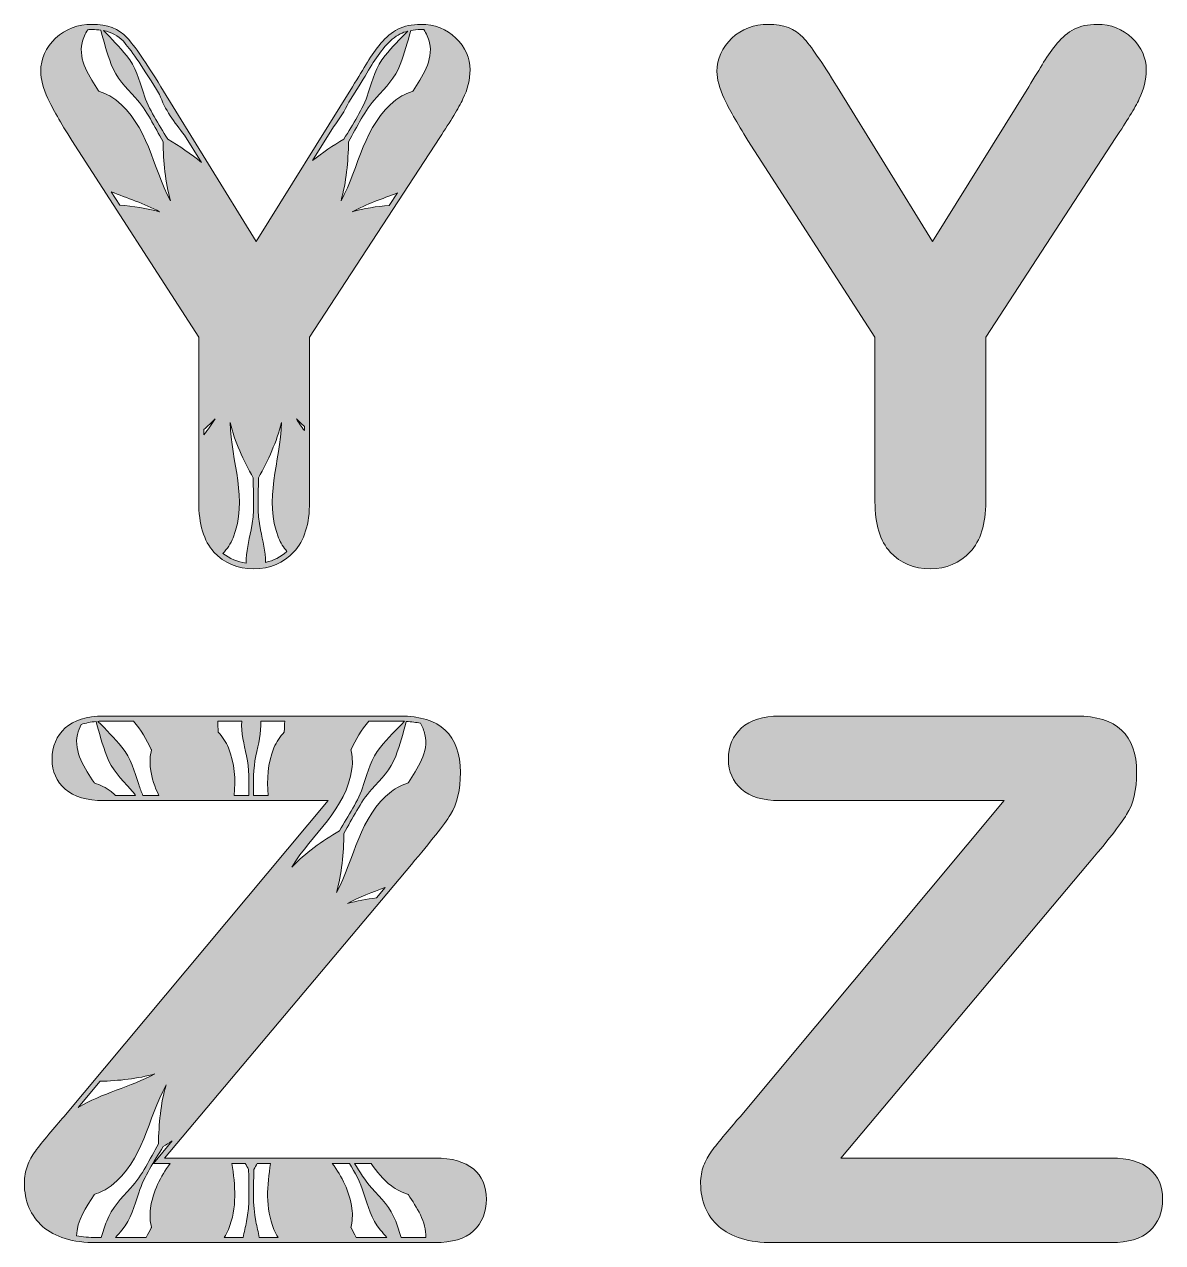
# Model space of a CAD drawing. Extents: x 43 to 2536, y -3058 to -41.
# Drawn here: x 1632 to 2508, y -3058 to -2121 of the extents above; entities that cross this region are included whole.
import ezdxf

# ---------------------------------------------------------------- set-up
doc = ezdxf.new("R2010")
doc.units = 0
doc.header["$MEASUREMENT"] = 0
doc.layers.add('Layer 1', color=7, linetype='Continuous', lineweight=0)

msp = doc.modelspace()

# ---------------------------------------------------------------- hatches: boundary and pattern name
at = {"layer": 'Layer 1', "true_color": 0x04878f, "transparency": 33554687}
h = msp.add_hatch(color=136, dxfattribs=at)
h.dxf.hatch_style = 2
edge = h.paths.add_edge_path()
edge.add_spline(control_points=[(1884.33, -2264.83), (1895.36, -2258.84), (1907.46, -2254.8), (1919.22, -2250.28), (1919.22, -2250.28), (1912.98, -2259.85), (1912.98, -2259.85), (1903.19, -2260.69), (1893.51, -2262.2), (1884.33, -2264.83)], knot_values=[0, 0, 0, 0, 1, 1, 1, 2, 2, 2, 3, 3, 3, 3], degree=3, periodic=0)
edge = h.paths.add_edge_path()
edge.add_spline(control_points=[(1785.07, -2527.54), (1788.3, -2524.13), (1790.99, -2520.1), (1792.84, -2515.54), (1804.73, -2486.37), (1791.28, -2456.8), (1790.56, -2426.99), (1794.19, -2441.6), (1800.83, -2455.93), (1808.28, -2469.45), (1808.47, -2482.88), (1809.5, -2496.23), (1806.74, -2509.49), (1804.91, -2518.33), (1802.7, -2526.28), (1802.99, -2534.99), (1796.12, -2534.1), (1790.13, -2531.6), (1785.07, -2527.54)], knot_values=[0, 0, 0, 0, 1, 1, 1, 2, 2, 2, 3, 3, 3, 4, 4, 4, 5, 5, 5, 6, 6, 6, 6], degree=3, periodic=0)
edge = h.paths.add_edge_path()
edge.add_spline(control_points=[(1736.34, -2264.83), (1726.53, -2262.02), (1716.15, -2260.49), (1705.68, -2259.69), (1705.68, -2259.69), (1698.99, -2249.32), (1698.99, -2249.32), (1711.51, -2254.25), (1724.54, -2258.42), (1736.34, -2264.83)], knot_values=[0, 0, 0, 0, 1, 1, 1, 2, 2, 2, 3, 3, 3, 3], degree=3, periodic=0)
edge = h.paths.add_edge_path()
edge.add_spline(control_points=[(1699.22, -2151.43), (1703.17, -2161.99), (1710.33, -2168.79), (1717.64, -2176.98), (1726.67, -2187.08), (1732.43, -2199.16), (1739, -2210.88), (1739.31, -2226.26), (1740.71, -2241.92), (1744.83, -2256.34), (1730.63, -2230.19), (1727.41, -2197.97), (1702.58, -2178.69), (1698.64, -2175.63), (1694.22, -2173.45), (1689.65, -2172.13), (1689.6, -2172.01), (1689.54, -2171.89), (1689.46, -2171.77), (1682.66, -2161.32), (1673.55, -2148.08), (1676.78, -2134.86), (1677.7, -2131.09), (1679.17, -2127.71), (1681.09, -2124.76), (1682.19, -2124.68), (1683.3, -2124.63), (1684.43, -2124.63), (1686.8, -2124.63), (1689.04, -2124.79), (1691.15, -2125.09), (1693.46, -2134.01), (1696, -2142.83), (1699.22, -2151.43)], knot_values=[0, 0, 0, 0, 1, 1, 1, 2, 2, 2, 3, 3, 3, 4, 4, 4, 5, 5, 5, 6, 6, 6, 7, 7, 7, 8, 8, 8, 9, 9, 9, 10, 10, 10, 11, 11, 11, 11], degree=3, periodic=0)
edge = h.paths.add_edge_path()
edge.add_spline(control_points=[(1770.42, -2432.13), (1773.47, -2429.51), (1776.4, -2426.78), (1779.15, -2423.93), (1776.5, -2428.26), (1773.54, -2432.4), (1770.42, -2436.45), (1770.42, -2436.45), (1770.42, -2432.13), (1770.42, -2432.13)], knot_values=[0, 0, 0, 0, 1, 1, 1, 2, 2, 2, 3, 3, 3, 3], degree=3, periodic=0)
edge = h.paths.add_edge_path()
edge.add_spline(control_points=[(1943.9, -2134.86), (1947.12, -2148.08), (1938.01, -2161.32), (1931.21, -2171.77), (1931.13, -2171.89), (1931.08, -2172.01), (1931.02, -2172.13), (1926.45, -2173.45), (1922.04, -2175.63), (1918.1, -2178.69), (1893.27, -2197.97), (1890.04, -2230.19), (1875.84, -2256.34), (1879.97, -2241.92), (1881.36, -2226.26), (1881.68, -2210.88), (1888.24, -2199.16), (1894.01, -2187.08), (1903.04, -2176.98), (1910.34, -2168.79), (1917.5, -2161.99), (1921.45, -2151.43), (1924.64, -2142.9), (1927.17, -2134.15), (1929.47, -2125.31), (1931.86, -2124.87), (1934.44, -2124.63), (1937.21, -2124.63), (1938, -2124.63), (1938.77, -2124.66), (1939.54, -2124.7), (1941.48, -2127.66), (1942.97, -2131.06), (1943.9, -2134.86)], knot_values=[0, 0, 0, 0, 1, 1, 1, 2, 2, 2, 3, 3, 3, 4, 4, 4, 5, 5, 5, 6, 6, 6, 7, 7, 7, 8, 8, 8, 9, 9, 9, 10, 10, 10, 11, 11, 11, 11], degree=3, periodic=0)
edge = h.paths.add_edge_path()
edge.add_spline(control_points=[(1881.93, -2180.54), (1881.93, -2180.54), (1888.04, -2170.72), (1888.04, -2170.72), (1892.59, -2163.25), (1896.43, -2156.95), (1899.53, -2151.84), (1902.56, -2146.85), (1905.96, -2142.1), (1909.61, -2137.73), (1913.16, -2133.49), (1917.14, -2130.2), (1921.45, -2127.96), (1923.18, -2127.06), (1925.1, -2126.35), (1927.17, -2125.81), (1921.06, -2131.85), (1915.16, -2138.05), (1909.72, -2144.66), (1902.56, -2153.35), (1900.24, -2162.94), (1896.81, -2173.37), (1892.55, -2186.25), (1884.99, -2197.28), (1878.11, -2208.83), (1869.76, -2213.88), (1861.54, -2219.36), (1853.97, -2225.45), (1853.97, -2225.45), (1870.19, -2199.39), (1870.19, -2199.39), (1874.68, -2193.42), (1878.77, -2187.24), (1881.93, -2180.54)], knot_values=[0, 0, 0, 0, 1, 1, 1, 2, 2, 2, 3, 3, 3, 4, 4, 4, 5, 5, 5, 6, 6, 6, 7, 7, 7, 8, 8, 8, 9, 9, 9, 10, 10, 10, 11, 11, 11, 11], degree=3, periodic=0)
edge = h.paths.add_edge_path()
edge.add_spline(control_points=[(1708.26, -2133.42), (1713.89, -2139.58), (1722.51, -2152.14), (1733.89, -2170.73), (1733.89, -2170.73), (1736.23, -2174.53), (1736.23, -2174.53), (1740.48, -2186.13), (1747.68, -2196.1), (1755.48, -2205.79), (1755.48, -2205.79), (1768.47, -2226.9), (1768.47, -2226.9), (1760.43, -2220.23), (1751.57, -2214.27), (1742.56, -2208.83), (1735.68, -2197.28), (1728.12, -2186.25), (1723.87, -2173.37), (1720.43, -2162.94), (1718.11, -2153.35), (1710.95, -2144.66), (1705.4, -2137.91), (1699.35, -2131.58), (1693.1, -2125.42), (1699.44, -2126.65), (1704.52, -2129.32), (1708.26, -2133.42)], knot_values=[0, 0, 0, 0, 1, 1, 1, 2, 2, 2, 3, 3, 3, 4, 4, 4, 5, 5, 5, 6, 6, 6, 7, 7, 7, 8, 8, 8, 9, 9, 9, 9], degree=3, periodic=0)
edge = h.paths.add_edge_path()
edge.add_spline(control_points=[(1817.7, -2534.48), (1817.89, -2525.96), (1815.73, -2518.15), (1813.93, -2509.49), (1811.17, -2496.23), (1812.21, -2482.88), (1812.39, -2469.45), (1819.84, -2455.93), (1826.48, -2441.6), (1830.12, -2426.99), (1829.39, -2456.8), (1815.94, -2486.37), (1827.84, -2515.54), (1829.43, -2519.47), (1831.64, -2522.99), (1834.29, -2526.07), (1829.54, -2530.34), (1823.99, -2533.15), (1817.7, -2534.48)], knot_values=[0, 0, 0, 0, 1, 1, 1, 2, 2, 2, 3, 3, 3, 4, 4, 4, 5, 5, 5, 6, 6, 6, 6], degree=3, periodic=0)
edge = h.paths.add_edge_path()
edge.add_spline(control_points=[(1847.67, -2433.02), (1845.5, -2430.07), (1843.43, -2427.05), (1841.52, -2423.93), (1843.49, -2425.97), (1845.54, -2427.94), (1847.67, -2429.86), (1847.67, -2429.86), (1847.67, -2433.02), (1847.67, -2433.02)], knot_values=[0, 0, 0, 0, 1, 1, 1, 2, 2, 2, 3, 3, 3, 3], degree=3, periodic=0)
edge = h.paths.add_edge_path()
edge.add_spline(control_points=[(1964.19, -2131.18), (1956.99, -2124.18), (1947.92, -2120.63), (1937.21, -2120.63), (1930.36, -2120.63), (1924.43, -2121.9), (1919.6, -2124.41), (1914.83, -2126.9), (1910.43, -2130.51), (1906.54, -2135.16), (1902.76, -2139.69), (1899.25, -2144.6), (1896.11, -2149.77), (1893.01, -2154.88), (1889.18, -2161.17), (1884.63, -2168.63), (1884.63, -2168.63), (1810.56, -2287.63), (1810.56, -2287.63), (1810.56, -2287.63), (1737.3, -2168.64), (1737.3, -2168.64), (1725.79, -2149.83), (1717.01, -2137.07), (1711.21, -2130.72), (1705.1, -2124.02), (1696.09, -2120.63), (1684.43, -2120.63), (1673.38, -2120.63), (1663.95, -2124.22), (1656.39, -2131.29), (1648.8, -2138.4), (1644.95, -2146.99), (1644.95, -2156.83), (1644.95, -2162.75), (1646.81, -2169.75), (1650.47, -2177.64), (1654.05, -2185.35), (1660.21, -2196.2), (1668.8, -2209.89), (1668.8, -2209.89), (1766.42, -2361.23), (1766.42, -2361.23), (1766.42, -2361.23), (1766.42, -2487.85), (1766.42, -2487.85), (1766.42, -2505.08), (1770.37, -2518.1), (1778.16, -2526.55), (1786, -2535.06), (1796.35, -2539.37), (1808.91, -2539.37), (1821.28, -2539.37), (1831.62, -2535.01), (1839.64, -2526.42), (1847.62, -2517.87), (1851.67, -2504.89), (1851.67, -2487.85), (1851.67, -2487.85), (1851.67, -2361.23), (1851.67, -2361.23), (1851.67, -2361.23), (1951.74, -2207.73), (1951.74, -2207.73), (1960.14, -2195.12), (1966.17, -2185.1), (1969.65, -2177.95), (1973.24, -2170.59), (1975.05, -2163.11), (1975.05, -2155.73), (1975.05, -2146.46), (1971.4, -2138.2), (1964.19, -2131.18)], knot_values=[0, 0, 0, 0, 1, 1, 1, 2, 2, 2, 3, 3, 3, 4, 4, 4, 5, 5, 5, 6, 6, 6, 7, 7, 7, 8, 8, 8, 9, 9, 9, 10, 10, 10, 11, 11, 11, 12, 12, 12, 13, 13, 13, 14, 14, 14, 15, 15, 15, 16, 16, 16, 17, 17, 17, 18, 18, 18, 19, 19, 19, 20, 20, 20, 21, 21, 21, 22, 22, 22, 23, 23, 23, 24, 24, 24, 24], degree=3, periodic=0)
at = {"layer": 'Layer 1', "true_color": 0x005978, "transparency": 33554687}
h = msp.add_hatch(color=146, dxfattribs=at)
h.dxf.hatch_style = 2
edge = h.paths.add_edge_path()
edge.add_spline(control_points=[(2484.19, -2131.18), (2476.99, -2124.18), (2467.92, -2120.63), (2457.21, -2120.63), (2450.36, -2120.63), (2444.43, -2121.9), (2439.6, -2124.41), (2434.83, -2126.9), (2430.43, -2130.51), (2426.54, -2135.16), (2422.76, -2139.69), (2419.25, -2144.6), (2416.11, -2149.77), (2413.01, -2154.88), (2409.18, -2161.17), (2404.63, -2168.63), (2404.63, -2168.63), (2330.56, -2287.63), (2330.56, -2287.63), (2330.56, -2287.63), (2257.3, -2168.64), (2257.3, -2168.64), (2245.79, -2149.83), (2237.01, -2137.07), (2231.21, -2130.72), (2225.1, -2124.02), (2216.09, -2120.63), (2204.43, -2120.63), (2193.38, -2120.63), (2183.95, -2124.22), (2176.39, -2131.29), (2168.8, -2138.4), (2164.95, -2146.99), (2164.95, -2156.83), (2164.95, -2162.75), (2166.81, -2169.75), (2170.47, -2177.64), (2174.05, -2185.35), (2180.21, -2196.2), (2188.8, -2209.89), (2188.8, -2209.89), (2286.42, -2361.23), (2286.42, -2361.23), (2286.42, -2361.23), (2286.42, -2487.85), (2286.42, -2487.85), (2286.42, -2505.08), (2290.37, -2518.1), (2298.16, -2526.55), (2306, -2535.06), (2316.35, -2539.37), (2328.91, -2539.37), (2341.28, -2539.37), (2351.62, -2535.01), (2359.64, -2526.42), (2367.62, -2517.87), (2371.67, -2504.89), (2371.67, -2487.85), (2371.67, -2487.85), (2371.67, -2361.23), (2371.67, -2361.23), (2371.67, -2361.23), (2471.74, -2207.73), (2471.74, -2207.73), (2480.14, -2195.12), (2486.17, -2185.1), (2489.65, -2177.95), (2493.24, -2170.59), (2495.05, -2163.11), (2495.05, -2155.73), (2495.05, -2146.46), (2491.4, -2138.2), (2484.19, -2131.18)], knot_values=[0, 0, 0, 0, 1, 1, 1, 2, 2, 2, 3, 3, 3, 4, 4, 4, 5, 5, 5, 6, 6, 6, 7, 7, 7, 8, 8, 8, 9, 9, 9, 10, 10, 10, 11, 11, 11, 12, 12, 12, 13, 13, 13, 14, 14, 14, 15, 15, 15, 16, 16, 16, 17, 17, 17, 18, 18, 18, 19, 19, 19, 20, 20, 20, 21, 21, 21, 22, 22, 22, 23, 23, 23, 24, 24, 24, 24], degree=3, periodic=0)
at = {"layer": 'Layer 1', "true_color": 0x04878f, "transparency": 33554687}
h = msp.add_hatch(color=136, dxfattribs=at)
h.dxf.hatch_style = 2
edge = h.paths.add_edge_path()
edge.add_spline(control_points=[(1917.91, -3041.27), (1913.96, -3030.72), (1906.8, -3023.92), (1899.49, -3015.72), (1894.28, -3009.89), (1890.16, -3003.4), (1886.34, -2996.71), (1886.34, -2996.71), (1899.02, -2996.71), (1899.02, -2996.71), (1903.12, -3003.12), (1908.11, -3009.01), (1914.55, -3014.01), (1918.49, -3017.07), (1922.91, -3019.25), (1927.48, -3020.57), (1927.53, -3020.69), (1927.59, -3020.81), (1927.67, -3020.93), (1933.76, -3030.29), (1941.69, -3041.89), (1940.97, -3053.71), (1940.97, -3053.71), (1922.09, -3053.71), (1922.09, -3053.71), (1920.82, -3049.52), (1919.44, -3045.37), (1917.91, -3041.27)], knot_values=[0, 0, 0, 0, 1, 1, 1, 2, 2, 2, 3, 3, 3, 4, 4, 4, 5, 5, 5, 6, 6, 6, 7, 7, 7, 8, 8, 8, 9, 9, 9, 9], degree=3, periodic=0)
edge = h.paths.add_edge_path()
edge.add_spline(control_points=[(1883.68, -3046.33), (1883.62, -3046.2), (1883.53, -3046.15), (1883.45, -3046.04), (1884.6, -3041.4), (1884.92, -3036.47), (1884.25, -3031.51), (1882.41, -3018.14), (1876.5, -3007.04), (1869.14, -2996.71), (1869.14, -2996.71), (1882.34, -2996.71), (1882.34, -2996.71), (1886.63, -3003.91), (1890.59, -3011.26), (1893.26, -3019.33), (1896.7, -3029.76), (1899.02, -3039.35), (1906.18, -3048.04), (1907.76, -3049.96), (1909.38, -3051.85), (1911.03, -3053.71), (1911.03, -3053.71), (1887.48, -3053.71), (1887.48, -3053.71), (1886.12, -3051.19), (1884.87, -3048.68), (1883.68, -3046.33)], knot_values=[0, 0, 0, 0, 1, 1, 1, 2, 2, 2, 3, 3, 3, 4, 4, 4, 5, 5, 5, 6, 6, 6, 7, 7, 7, 8, 8, 8, 9, 9, 9, 9], degree=3, periodic=0)
edge = h.paths.add_edge_path()
edge.add_spline(control_points=[(1810.39, -3041.52), (1807.63, -3028.26), (1808.66, -3014.91), (1808.85, -3001.48), (1809.72, -2999.9), (1810.58, -2998.31), (1811.42, -2996.71), (1811.42, -2996.71), (1821.71, -2996.71), (1821.71, -2996.71), (1819.01, -3013.77), (1817.43, -3030.74), (1824.29, -3047.57), (1825.17, -3049.74), (1826.25, -3051.79), (1827.48, -3053.71), (1827.48, -3053.71), (1812.95, -3053.71), (1812.95, -3053.71), (1812.22, -3049.73), (1811.26, -3045.72), (1810.39, -3041.52)], knot_values=[0, 0, 0, 0, 1, 1, 1, 2, 2, 2, 3, 3, 3, 4, 4, 4, 5, 5, 5, 6, 6, 6, 7, 7, 7, 7], degree=3, periodic=0)
edge = h.paths.add_edge_path()
edge.add_spline(control_points=[(1789.29, -3047.57), (1796.16, -3030.74), (1794.58, -3013.77), (1791.88, -2996.71), (1791.88, -2996.71), (1802.16, -2996.71), (1802.16, -2996.71), (1803.01, -2998.31), (1803.87, -2999.9), (1804.74, -3001.48), (1804.92, -3014.91), (1805.96, -3028.26), (1803.2, -3041.52), (1802.33, -3045.72), (1801.37, -3049.73), (1800.64, -3053.71), (1800.64, -3053.71), (1786.11, -3053.71), (1786.11, -3053.71), (1787.34, -3051.79), (1788.41, -3049.74), (1789.29, -3047.57)], knot_values=[0, 0, 0, 0, 1, 1, 1, 2, 2, 2, 3, 3, 3, 4, 4, 4, 5, 5, 5, 6, 6, 6, 7, 7, 7, 7], degree=3, periodic=0)
edge = h.paths.add_edge_path()
edge.add_spline(control_points=[(1707.41, -3048.04), (1714.57, -3039.35), (1716.89, -3029.76), (1720.32, -3019.33), (1724.58, -3006.45), (1732.14, -2995.42), (1739.02, -2983.88), (1741.36, -2982.46), (1743.69, -2981.01), (1746.01, -2979.52), (1746.01, -2979.52), (1731.57, -2996.71), (1731.57, -2996.71), (1731.57, -2996.71), (1744.45, -2996.71), (1744.45, -2996.71), (1737.08, -3007.04), (1731.18, -3018.14), (1729.34, -3031.51), (1728.66, -3036.47), (1728.98, -3041.4), (1730.14, -3046.04), (1730.06, -3046.15), (1729.96, -3046.2), (1729.91, -3046.33), (1728.72, -3048.68), (1727.46, -3051.19), (1726.11, -3053.71), (1726.11, -3053.71), (1702.56, -3053.71), (1702.56, -3053.71), (1704.21, -3051.85), (1705.83, -3049.96), (1707.41, -3048.04)], knot_values=[0, 0, 0, 0, 1, 1, 1, 2, 2, 2, 3, 3, 3, 4, 4, 4, 5, 5, 5, 6, 6, 6, 7, 7, 7, 8, 8, 8, 9, 9, 9, 10, 10, 10, 11, 11, 11, 11], degree=3, periodic=0)
edge = h.paths.add_edge_path()
edge.add_spline(control_points=[(1685.92, -3020.93), (1686, -3020.81), (1686.05, -3020.69), (1686.11, -3020.57), (1690.68, -3019.25), (1695.09, -3017.07), (1699.03, -3014.01), (1723.86, -2994.73), (1727.09, -2962.52), (1741.29, -2936.36), (1737.16, -2950.78), (1735.77, -2966.44), (1735.45, -2981.82), (1728.89, -2993.54), (1723.12, -3005.62), (1714.09, -3015.72), (1706.79, -3023.92), (1699.63, -3030.72), (1695.68, -3041.27), (1694.14, -3045.37), (1692.77, -3049.52), (1691.49, -3053.71), (1691.49, -3053.71), (1687.7, -3053.71), (1687.7, -3053.71), (1682.23, -3053.71), (1677.19, -3053.31), (1672.57, -3052.53), (1672.42, -3041.12), (1680.03, -3029.98), (1685.92, -3020.93)], knot_values=[0, 0, 0, 0, 1, 1, 1, 2, 2, 2, 3, 3, 3, 4, 4, 4, 5, 5, 5, 6, 6, 6, 7, 7, 7, 8, 8, 8, 9, 9, 9, 10, 10, 10, 10], degree=3, periodic=0)
edge = h.paths.add_edge_path()
edge.add_spline(control_points=[(1732.8, -2927.87), (1713.92, -2938.12), (1691.88, -2942.66), (1673.83, -2953.72), (1673.83, -2953.72), (1690.63, -2933.62), (1690.63, -2933.62), (1704.94, -2933.18), (1719.4, -2931.7), (1732.8, -2927.87)], knot_values=[0, 0, 0, 0, 1, 1, 1, 2, 2, 2, 3, 3, 3, 3], degree=3, periodic=0)
edge = h.paths.add_edge_path()
edge.add_spline(control_points=[(1906.18, -2676.69), (1899.02, -2685.38), (1896.7, -2694.97), (1893.26, -2705.4), (1889.01, -2718.28), (1881.45, -2729.31), (1874.57, -2740.86), (1861.35, -2748.85), (1848.44, -2757.93), (1837.98, -2768.78), (1853.53, -2743.32), (1879.95, -2724.43), (1884.25, -2693.22), (1884.92, -2688.26), (1884.6, -2683.33), (1883.45, -2678.69), (1883.53, -2678.58), (1883.62, -2678.53), (1883.68, -2678.4), (1887.28, -2671.31), (1891.41, -2662.84), (1897.31, -2656.65), (1897.31, -2656.65), (1921.35, -2656.65), (1921.35, -2656.65), (1922.51, -2656.65), (1923.65, -2656.68), (1924.77, -2656.72), (1918.26, -2663.11), (1911.95, -2669.67), (1906.18, -2676.69)], knot_values=[0, 0, 0, 0, 1, 1, 1, 2, 2, 2, 3, 3, 3, 4, 4, 4, 5, 5, 5, 6, 6, 6, 7, 7, 7, 8, 8, 8, 9, 9, 9, 10, 10, 10, 10], degree=3, periodic=0)
edge = h.paths.add_edge_path()
edge.add_spline(control_points=[(1940.35, -2666.89), (1943.58, -2680.11), (1934.47, -2693.35), (1927.67, -2703.8), (1927.59, -2703.92), (1927.53, -2704.04), (1927.48, -2704.16), (1922.91, -2705.48), (1918.49, -2707.66), (1914.55, -2710.72), (1889.72, -2730), (1886.5, -2762.21), (1872.3, -2788.37), (1876.42, -2773.95), (1877.82, -2758.29), (1878.13, -2742.91), (1884.7, -2731.19), (1890.46, -2719.11), (1899.49, -2709.01), (1906.8, -2700.82), (1913.96, -2694.02), (1917.91, -2683.46), (1921.17, -2674.75), (1923.74, -2665.81), (1926.07, -2656.78), (1930, -2656.99), (1933.61, -2657.49), (1936.92, -2658.26), (1938.41, -2660.85), (1939.58, -2663.73), (1940.35, -2666.89)], knot_values=[0, 0, 0, 0, 1, 1, 1, 2, 2, 2, 3, 3, 3, 4, 4, 4, 5, 5, 5, 6, 6, 6, 7, 7, 7, 8, 8, 8, 9, 9, 9, 10, 10, 10, 10], degree=3, periodic=0)
edge = h.paths.add_edge_path()
edge.add_spline(control_points=[(1880.79, -2796.86), (1889.99, -2791.86), (1899.94, -2788.23), (1909.81, -2784.53), (1909.81, -2784.53), (1903.1, -2792.52), (1903.1, -2792.52), (1895.48, -2793.43), (1887.98, -2794.8), (1880.79, -2796.86)], knot_values=[0, 0, 0, 0, 1, 1, 1, 2, 2, 2, 3, 3, 3, 3], degree=3, periodic=0)
edge = h.paths.add_edge_path()
edge.add_spline(control_points=[(1810.39, -2683.21), (1812.3, -2674.02), (1814.61, -2665.78), (1814.09, -2656.65), (1814.09, -2656.65), (1832.57, -2656.65), (1832.57, -2656.65), (1832.48, -2659.39), (1832.32, -2662.08), (1832.18, -2664.61), (1832.18, -2664.74), (1832.24, -2664.83), (1832.25, -2664.97), (1828.93, -2668.41), (1826.18, -2672.51), (1824.29, -2677.16), (1819.36, -2689.26), (1818.79, -2701.43), (1819.86, -2713.66), (1819.86, -2713.66), (1808.63, -2713.66), (1808.63, -2713.66), (1808.39, -2703.46), (1808.29, -2693.31), (1810.39, -2683.21)], knot_values=[0, 0, 0, 0, 1, 1, 1, 2, 2, 2, 3, 3, 3, 4, 4, 4, 5, 5, 5, 6, 6, 6, 7, 7, 7, 8, 8, 8, 8], degree=3, periodic=0)
edge = h.paths.add_edge_path()
edge.add_spline(control_points=[(1789.29, -2677.16), (1787.41, -2672.51), (1784.65, -2668.41), (1781.34, -2664.97), (1781.35, -2664.83), (1781.4, -2664.74), (1781.4, -2664.61), (1781.27, -2662.08), (1781.11, -2659.39), (1781.01, -2656.65), (1781.01, -2656.65), (1799.5, -2656.65), (1799.5, -2656.65), (1798.98, -2665.78), (1801.29, -2674.02), (1803.2, -2683.21), (1805.3, -2693.31), (1805.2, -2703.46), (1804.95, -2713.66), (1804.95, -2713.66), (1793.72, -2713.66), (1793.72, -2713.66), (1794.79, -2701.43), (1794.23, -2689.26), (1789.29, -2677.16)], knot_values=[0, 0, 0, 0, 1, 1, 1, 2, 2, 2, 3, 3, 3, 4, 4, 4, 5, 5, 5, 6, 6, 6, 7, 7, 7, 8, 8, 8, 8], degree=3, periodic=0)
edge = h.paths.add_edge_path()
edge.add_spline(control_points=[(1720.32, -2705.4), (1716.89, -2694.97), (1714.57, -2685.38), (1707.41, -2676.69), (1701.65, -2669.69), (1695.36, -2663.15), (1688.88, -2656.77), (1690.27, -2656.69), (1691.7, -2656.65), (1693.18, -2656.65), (1693.18, -2656.65), (1716.28, -2656.65), (1716.28, -2656.65), (1722.18, -2662.84), (1726.31, -2671.31), (1729.91, -2678.4), (1729.96, -2678.53), (1730.06, -2678.58), (1730.14, -2678.69), (1728.98, -2683.33), (1728.66, -2688.26), (1729.34, -2693.22), (1730.36, -2700.65), (1732.65, -2707.37), (1735.73, -2713.66), (1735.73, -2713.66), (1723.58, -2713.66), (1723.58, -2713.66), (1722.36, -2710.98), (1721.26, -2708.24), (1720.32, -2705.4)], knot_values=[0, 0, 0, 0, 1, 1, 1, 2, 2, 2, 3, 3, 3, 4, 4, 4, 5, 5, 5, 6, 6, 6, 7, 7, 7, 8, 8, 8, 9, 9, 9, 10, 10, 10, 10], degree=3, periodic=0)
edge = h.paths.add_edge_path()
edge.add_spline(control_points=[(1699.03, -2710.72), (1695.09, -2707.66), (1690.68, -2705.48), (1686.11, -2704.16), (1686.05, -2704.04), (1686, -2703.92), (1685.92, -2703.8), (1679.12, -2693.35), (1670.01, -2680.11), (1673.23, -2666.89), (1673.92, -2664.09), (1674.9, -2661.51), (1676.15, -2659.16), (1679.5, -2657.99), (1683.3, -2657.23), (1687.55, -2656.88), (1689.87, -2665.88), (1692.43, -2674.79), (1695.68, -2683.46), (1699.63, -2694.02), (1706.79, -2700.82), (1714.09, -2709.01), (1715.44, -2710.52), (1716.71, -2712.07), (1717.92, -2713.66), (1717.92, -2713.66), (1702.52, -2713.66), (1702.52, -2713.66), (1701.4, -2712.65), (1700.25, -2711.67), (1699.03, -2710.72)], knot_values=[0, 0, 0, 0, 1, 1, 1, 2, 2, 2, 3, 3, 3, 4, 4, 4, 5, 5, 5, 6, 6, 6, 7, 7, 7, 8, 8, 8, 9, 9, 9, 10, 10, 10, 10], degree=3, periodic=0)
edge = h.paths.add_edge_path()
edge.add_spline(control_points=[(1977.61, -3000.97), (1971.08, -2995.49), (1961.17, -2992.71), (1948.16, -2992.71), (1948.16, -2992.71), (1740.16, -2992.71), (1740.16, -2992.71), (1740.16, -2992.71), (1929.97, -2766.75), (1929.97, -2766.75), (1944.93, -2749.23), (1955.03, -2736.36), (1959.96, -2728.49), (1965.08, -2720.36), (1967.67, -2709.41), (1967.67, -2695.96), (1967.67, -2667.22), (1952.08, -2652.65), (1921.35, -2652.65), (1921.35, -2652.65), (1693.18, -2652.65), (1693.18, -2652.65), (1680.33, -2652.65), (1670.43, -2655.73), (1663.8, -2661.79), (1657.1, -2667.91), (1653.7, -2676), (1653.7, -2685.84), (1653.7, -2695.34), (1657.11, -2703.12), (1663.83, -2708.96), (1670.46, -2714.73), (1680.35, -2717.66), (1693.18, -2717.66), (1693.18, -2717.66), (1865.91, -2717.66), (1865.91, -2717.66), (1865.91, -2717.66), (1662.66, -2960.86), (1662.66, -2960.86), (1659.36, -2964.69), (1655.51, -2969.25), (1651.17, -2974.4), (1646.78, -2979.61), (1643.3, -2983.97), (1640.82, -2987.37), (1638.26, -2990.88), (1636.19, -2994.68), (1634.68, -2998.64), (1633.15, -3002.68), (1632.36, -3007.15), (1632.36, -3011.94), (1632.36, -3025.79), (1637.1, -3037.02), (1646.43, -3045.31), (1655.7, -3053.54), (1669.6, -3057.71), (1687.7, -3057.71), (1687.7, -3057.71), (1948.16, -3057.71), (1948.16, -3057.71), (1961.19, -3057.71), (1971.12, -3054.68), (1977.67, -3048.71), (1984.29, -3042.69), (1987.64, -3034.46), (1987.64, -3024.25), (1987.64, -3014.38), (1984.27, -3006.54), (1977.61, -3000.97)], knot_values=[0, 0, 0, 0, 1, 1, 1, 2, 2, 2, 3, 3, 3, 4, 4, 4, 5, 5, 5, 6, 6, 6, 7, 7, 7, 8, 8, 8, 9, 9, 9, 10, 10, 10, 11, 11, 11, 12, 12, 12, 13, 13, 13, 14, 14, 14, 15, 15, 15, 16, 16, 16, 17, 17, 17, 18, 18, 18, 19, 19, 19, 20, 20, 20, 21, 21, 21, 22, 22, 22, 23, 23, 23, 23], degree=3, periodic=0)
at = {"layer": 'Layer 1', "true_color": 0x005978, "transparency": 33554687}
h = msp.add_hatch(color=146, dxfattribs=at)
h.dxf.hatch_style = 2
edge = h.paths.add_edge_path()
edge.add_spline(control_points=[(2497.61, -3000.97), (2491.08, -2995.49), (2481.17, -2992.71), (2468.16, -2992.71), (2468.16, -2992.71), (2260.16, -2992.71), (2260.16, -2992.71), (2260.16, -2992.71), (2449.98, -2766.75), (2449.98, -2766.75), (2464.94, -2749.23), (2475.02, -2736.36), (2479.96, -2728.49), (2485.08, -2720.36), (2487.67, -2709.41), (2487.67, -2695.96), (2487.67, -2667.22), (2472.08, -2652.65), (2441.35, -2652.65), (2441.35, -2652.65), (2213.19, -2652.65), (2213.19, -2652.65), (2200.33, -2652.65), (2190.44, -2655.73), (2183.79, -2661.79), (2177.1, -2667.91), (2173.71, -2676), (2173.71, -2685.84), (2173.71, -2695.34), (2177.1, -2703.12), (2183.83, -2708.96), (2190.46, -2714.73), (2200.35, -2717.66), (2213.19, -2717.66), (2213.19, -2717.66), (2385.91, -2717.66), (2385.91, -2717.66), (2385.91, -2717.66), (2182.66, -2960.86), (2182.66, -2960.86), (2179.36, -2964.69), (2175.5, -2969.25), (2171.17, -2974.4), (2166.77, -2979.61), (2163.29, -2983.97), (2160.81, -2987.37), (2158.25, -2990.88), (2156.19, -2994.68), (2154.69, -2998.64), (2153.15, -3002.68), (2152.36, -3007.15), (2152.36, -3011.94), (2152.36, -3025.79), (2157.1, -3037.02), (2166.44, -3045.31), (2175.71, -3053.54), (2189.6, -3057.71), (2207.71, -3057.71), (2207.71, -3057.71), (2468.16, -3057.71), (2468.16, -3057.71), (2481.19, -3057.71), (2491.12, -3054.68), (2497.67, -3048.71), (2504.29, -3042.69), (2507.64, -3034.46), (2507.64, -3024.25), (2507.64, -3014.38), (2504.27, -3006.54), (2497.61, -3000.97)], knot_values=[0, 0, 0, 0, 1, 1, 1, 2, 2, 2, 3, 3, 3, 4, 4, 4, 5, 5, 5, 6, 6, 6, 7, 7, 7, 8, 8, 8, 9, 9, 9, 10, 10, 10, 11, 11, 11, 12, 12, 12, 13, 13, 13, 14, 14, 14, 15, 15, 15, 16, 16, 16, 17, 17, 17, 18, 18, 18, 19, 19, 19, 20, 20, 20, 21, 21, 21, 22, 22, 22, 23, 23, 23, 23], degree=3, periodic=0)

# ---------------------------------------------------------------- linework, layer by layer
at = {"layer": 'Layer 1'}
for points, knots in [([(1964.19, -2131.18), (1956.99, -2124.18), (1947.92, -2120.63), (1937.21, -2120.63), (1930.36, -2120.63), (1924.43, -2121.9), (1919.6, -2124.41), (1914.83, -2126.9), (1910.43, -2130.51), (1906.54, -2135.16), (1902.76, -2139.69), (1899.25, -2144.6), (1896.11, -2149.77), (1893.01, -2154.88), (1889.18, -2161.17), (1884.63, -2168.63), (1884.63, -2168.63), (1810.56, -2287.63), (1810.56, -2287.63), (1810.56, -2287.63), (1737.3, -2168.64), (1737.3, -2168.64), (1725.79, -2149.83), (1717.01, -2137.07), (1711.21, -2130.72), (1705.1, -2124.02), (1696.09, -2120.63), (1684.43, -2120.63), (1673.38, -2120.63), (1663.95, -2124.22), (1656.39, -2131.29), (1648.8, -2138.4), (1644.95, -2146.99), (1644.95, -2156.83), (1644.95, -2162.75), (1646.81, -2169.75), (1650.47, -2177.64), (1654.05, -2185.35), (1660.21, -2196.2), (1668.8, -2209.89), (1668.8, -2209.89), (1766.42, -2361.23), (1766.42, -2361.23), (1766.42, -2361.23), (1766.42, -2487.85), (1766.42, -2487.85), (1766.42, -2505.08), (1770.37, -2518.1), (1778.16, -2526.55), (1786, -2535.06), (1796.35, -2539.37), (1808.91, -2539.37), (1821.28, -2539.37), (1831.62, -2535.01), (1839.64, -2526.42), (1847.62, -2517.87), (1851.67, -2504.89), (1851.67, -2487.85), (1851.67, -2487.85), (1851.67, -2361.23), (1851.67, -2361.23), (1851.67, -2361.23), (1951.74, -2207.73), (1951.74, -2207.73), (1960.14, -2195.12), (1966.17, -2185.1), (1969.65, -2177.95), (1973.24, -2170.59), (1975.05, -2163.11), (1975.05, -2155.73), (1975.05, -2146.46), (1971.4, -2138.2), (1964.19, -2131.18)], [0, 0, 0, 0, 1, 1, 1, 2, 2, 2, 3, 3, 3, 4, 4, 4, 5, 5, 5, 6, 6, 6, 7, 7, 7, 8, 8, 8, 9, 9, 9, 10, 10, 10, 11, 11, 11, 12, 12, 12, 13, 13, 13, 14, 14, 14, 15, 15, 15, 16, 16, 16, 17, 17, 17, 18, 18, 18, 19, 19, 19, 20, 20, 20, 21, 21, 21, 22, 22, 22, 23, 23, 23, 24, 24, 24, 24]), ([(1699.22, -2151.43), (1703.17, -2161.99), (1710.33, -2168.79), (1717.64, -2176.98), (1726.67, -2187.08), (1732.43, -2199.16), (1739, -2210.88), (1739.31, -2226.26), (1740.71, -2241.92), (1744.83, -2256.34), (1730.63, -2230.19), (1727.41, -2197.97), (1702.58, -2178.69), (1698.64, -2175.63), (1694.22, -2173.45), (1689.65, -2172.13), (1689.6, -2172.01), (1689.54, -2171.89), (1689.46, -2171.77), (1682.66, -2161.32), (1673.55, -2148.08), (1676.78, -2134.86), (1677.7, -2131.09), (1679.17, -2127.71), (1681.09, -2124.76), (1682.19, -2124.68), (1683.3, -2124.63), (1684.43, -2124.63), (1686.8, -2124.63), (1689.04, -2124.79), (1691.15, -2125.09), (1693.46, -2134.01), (1696, -2142.83), (1699.22, -2151.43)], [0, 0, 0, 0, 1, 1, 1, 2, 2, 2, 3, 3, 3, 4, 4, 4, 5, 5, 5, 6, 6, 6, 7, 7, 7, 8, 8, 8, 9, 9, 9, 10, 10, 10, 11, 11, 11, 11]), ([(1708.26, -2133.42), (1713.89, -2139.58), (1722.51, -2152.14), (1733.89, -2170.73), (1733.89, -2170.73), (1736.23, -2174.53), (1736.23, -2174.53), (1740.48, -2186.13), (1747.68, -2196.1), (1755.48, -2205.79), (1755.48, -2205.79), (1768.47, -2226.9), (1768.47, -2226.9), (1760.43, -2220.23), (1751.57, -2214.27), (1742.56, -2208.83), (1735.68, -2197.28), (1728.12, -2186.25), (1723.87, -2173.37), (1720.43, -2162.94), (1718.11, -2153.35), (1710.95, -2144.66), (1705.4, -2137.91), (1699.35, -2131.58), (1693.1, -2125.42), (1699.44, -2126.65), (1704.52, -2129.32), (1708.26, -2133.42)], [0, 0, 0, 0, 1, 1, 1, 2, 2, 2, 3, 3, 3, 4, 4, 4, 5, 5, 5, 6, 6, 6, 7, 7, 7, 8, 8, 8, 9, 9, 9, 9]), ([(1881.93, -2180.54), (1881.93, -2180.54), (1888.04, -2170.72), (1888.04, -2170.72), (1892.59, -2163.25), (1896.43, -2156.95), (1899.53, -2151.84), (1902.56, -2146.85), (1905.96, -2142.1), (1909.61, -2137.73), (1913.16, -2133.49), (1917.14, -2130.2), (1921.45, -2127.96), (1923.18, -2127.06), (1925.1, -2126.35), (1927.17, -2125.81), (1921.06, -2131.85), (1915.16, -2138.05), (1909.72, -2144.66), (1902.56, -2153.35), (1900.24, -2162.94), (1896.81, -2173.37), (1892.55, -2186.25), (1884.99, -2197.28), (1878.11, -2208.83), (1869.76, -2213.88), (1861.54, -2219.36), (1853.97, -2225.45), (1853.97, -2225.45), (1870.19, -2199.39), (1870.19, -2199.39), (1874.68, -2193.42), (1878.77, -2187.24), (1881.93, -2180.54)], [0, 0, 0, 0, 1, 1, 1, 2, 2, 2, 3, 3, 3, 4, 4, 4, 5, 5, 5, 6, 6, 6, 7, 7, 7, 8, 8, 8, 9, 9, 9, 10, 10, 10, 11, 11, 11, 11]), ([(1943.9, -2134.86), (1947.12, -2148.08), (1938.01, -2161.32), (1931.21, -2171.77), (1931.13, -2171.89), (1931.08, -2172.01), (1931.02, -2172.13), (1926.45, -2173.45), (1922.04, -2175.63), (1918.1, -2178.69), (1893.27, -2197.97), (1890.04, -2230.19), (1875.84, -2256.34), (1879.97, -2241.92), (1881.36, -2226.26), (1881.68, -2210.88), (1888.24, -2199.16), (1894.01, -2187.08), (1903.04, -2176.98), (1910.34, -2168.79), (1917.5, -2161.99), (1921.45, -2151.43), (1924.64, -2142.9), (1927.17, -2134.15), (1929.47, -2125.31), (1931.86, -2124.87), (1934.44, -2124.63), (1937.21, -2124.63), (1938, -2124.63), (1938.77, -2124.66), (1939.54, -2124.7), (1941.48, -2127.66), (1942.97, -2131.06), (1943.9, -2134.86)], [0, 0, 0, 0, 1, 1, 1, 2, 2, 2, 3, 3, 3, 4, 4, 4, 5, 5, 5, 6, 6, 6, 7, 7, 7, 8, 8, 8, 9, 9, 9, 10, 10, 10, 11, 11, 11, 11]), ([(2484.19, -2131.18), (2476.99, -2124.18), (2467.92, -2120.63), (2457.21, -2120.63), (2450.36, -2120.63), (2444.43, -2121.9), (2439.6, -2124.41), (2434.83, -2126.9), (2430.43, -2130.51), (2426.54, -2135.16), (2422.76, -2139.69), (2419.25, -2144.6), (2416.11, -2149.77), (2413.01, -2154.88), (2409.18, -2161.17), (2404.63, -2168.63), (2404.63, -2168.63), (2330.56, -2287.63), (2330.56, -2287.63), (2330.56, -2287.63), (2257.3, -2168.64), (2257.3, -2168.64), (2245.79, -2149.83), (2237.01, -2137.07), (2231.21, -2130.72), (2225.1, -2124.02), (2216.09, -2120.63), (2204.43, -2120.63), (2193.38, -2120.63), (2183.95, -2124.22), (2176.39, -2131.29), (2168.8, -2138.4), (2164.95, -2146.99), (2164.95, -2156.83), (2164.95, -2162.75), (2166.81, -2169.75), (2170.47, -2177.64), (2174.05, -2185.35), (2180.21, -2196.2), (2188.8, -2209.89), (2188.8, -2209.89), (2286.42, -2361.23), (2286.42, -2361.23), (2286.42, -2361.23), (2286.42, -2487.85), (2286.42, -2487.85), (2286.42, -2505.08), (2290.37, -2518.1), (2298.16, -2526.55), (2306, -2535.06), (2316.35, -2539.37), (2328.91, -2539.37), (2341.28, -2539.37), (2351.62, -2535.01), (2359.64, -2526.42), (2367.62, -2517.87), (2371.67, -2504.89), (2371.67, -2487.85), (2371.67, -2487.85), (2371.67, -2361.23), (2371.67, -2361.23), (2371.67, -2361.23), (2471.74, -2207.73), (2471.74, -2207.73), (2480.14, -2195.12), (2486.17, -2185.1), (2489.65, -2177.95), (2493.24, -2170.59), (2495.05, -2163.11), (2495.05, -2155.73), (2495.05, -2146.46), (2491.4, -2138.2), (2484.19, -2131.18)], [0, 0, 0, 0, 1, 1, 1, 2, 2, 2, 3, 3, 3, 4, 4, 4, 5, 5, 5, 6, 6, 6, 7, 7, 7, 8, 8, 8, 9, 9, 9, 10, 10, 10, 11, 11, 11, 12, 12, 12, 13, 13, 13, 14, 14, 14, 15, 15, 15, 16, 16, 16, 17, 17, 17, 18, 18, 18, 19, 19, 19, 20, 20, 20, 21, 21, 21, 22, 22, 22, 23, 23, 23, 24, 24, 24, 24]), ([(1736.34, -2264.83), (1726.53, -2262.02), (1716.15, -2260.49), (1705.68, -2259.69), (1705.68, -2259.69), (1698.99, -2249.32), (1698.99, -2249.32), (1711.51, -2254.25), (1724.54, -2258.42), (1736.34, -2264.83)], [0, 0, 0, 0, 1, 1, 1, 2, 2, 2, 3, 3, 3, 3]), ([(1884.33, -2264.83), (1895.36, -2258.84), (1907.46, -2254.8), (1919.22, -2250.28), (1919.22, -2250.28), (1912.98, -2259.85), (1912.98, -2259.85), (1903.19, -2260.69), (1893.51, -2262.2), (1884.33, -2264.83)], [0, 0, 0, 0, 1, 1, 1, 2, 2, 2, 3, 3, 3, 3]), ([(1770.42, -2432.13), (1773.47, -2429.51), (1776.4, -2426.78), (1779.15, -2423.93), (1776.5, -2428.26), (1773.54, -2432.4), (1770.42, -2436.45), (1770.42, -2436.45), (1770.42, -2432.13), (1770.42, -2432.13)], [0, 0, 0, 0, 1, 1, 1, 2, 2, 2, 3, 3, 3, 3]), ([(1785.07, -2527.54), (1788.3, -2524.13), (1790.99, -2520.1), (1792.84, -2515.54), (1804.73, -2486.37), (1791.28, -2456.8), (1790.56, -2426.99), (1794.19, -2441.6), (1800.83, -2455.93), (1808.28, -2469.45), (1808.47, -2482.88), (1809.5, -2496.23), (1806.74, -2509.49), (1804.91, -2518.33), (1802.7, -2526.28), (1802.99, -2534.99), (1796.12, -2534.1), (1790.13, -2531.6), (1785.07, -2527.54)], [0, 0, 0, 0, 1, 1, 1, 2, 2, 2, 3, 3, 3, 4, 4, 4, 5, 5, 5, 6, 6, 6, 6]), ([(1817.7, -2534.48), (1817.89, -2525.96), (1815.73, -2518.15), (1813.93, -2509.49), (1811.17, -2496.23), (1812.21, -2482.88), (1812.39, -2469.45), (1819.84, -2455.93), (1826.48, -2441.6), (1830.12, -2426.99), (1829.39, -2456.8), (1815.94, -2486.37), (1827.84, -2515.54), (1829.43, -2519.47), (1831.64, -2522.99), (1834.29, -2526.07), (1829.54, -2530.34), (1823.99, -2533.15), (1817.7, -2534.48)], [0, 0, 0, 0, 1, 1, 1, 2, 2, 2, 3, 3, 3, 4, 4, 4, 5, 5, 5, 6, 6, 6, 6]), ([(1847.67, -2433.02), (1845.5, -2430.07), (1843.43, -2427.05), (1841.52, -2423.93), (1843.49, -2425.97), (1845.54, -2427.94), (1847.67, -2429.86), (1847.67, -2429.86), (1847.67, -2433.02), (1847.67, -2433.02)], [0, 0, 0, 0, 1, 1, 1, 2, 2, 2, 3, 3, 3, 3]), ([(1977.61, -3000.97), (1971.08, -2995.49), (1961.17, -2992.71), (1948.16, -2992.71), (1948.16, -2992.71), (1740.16, -2992.71), (1740.16, -2992.71), (1740.16, -2992.71), (1929.97, -2766.75), (1929.97, -2766.75), (1944.93, -2749.23), (1955.03, -2736.36), (1959.96, -2728.49), (1965.08, -2720.36), (1967.67, -2709.41), (1967.67, -2695.96), (1967.67, -2667.22), (1952.08, -2652.65), (1921.35, -2652.65), (1921.35, -2652.65), (1693.18, -2652.65), (1693.18, -2652.65), (1680.33, -2652.65), (1670.43, -2655.73), (1663.8, -2661.79), (1657.1, -2667.91), (1653.7, -2676), (1653.7, -2685.84), (1653.7, -2695.34), (1657.11, -2703.12), (1663.83, -2708.96), (1670.46, -2714.73), (1680.35, -2717.66), (1693.18, -2717.66), (1693.18, -2717.66), (1865.91, -2717.66), (1865.91, -2717.66), (1865.91, -2717.66), (1662.66, -2960.86), (1662.66, -2960.86), (1659.36, -2964.69), (1655.51, -2969.25), (1651.17, -2974.4), (1646.78, -2979.61), (1643.3, -2983.97), (1640.82, -2987.37), (1638.26, -2990.88), (1636.19, -2994.68), (1634.68, -2998.64), (1633.15, -3002.68), (1632.36, -3007.15), (1632.36, -3011.94), (1632.36, -3025.79), (1637.1, -3037.02), (1646.43, -3045.31), (1655.7, -3053.54), (1669.6, -3057.71), (1687.7, -3057.71), (1687.7, -3057.71), (1948.16, -3057.71), (1948.16, -3057.71), (1961.19, -3057.71), (1971.12, -3054.68), (1977.67, -3048.71), (1984.29, -3042.69), (1987.64, -3034.46), (1987.64, -3024.25), (1987.64, -3014.38), (1984.27, -3006.54), (1977.61, -3000.97)], [0, 0, 0, 0, 1, 1, 1, 2, 2, 2, 3, 3, 3, 4, 4, 4, 5, 5, 5, 6, 6, 6, 7, 7, 7, 8, 8, 8, 9, 9, 9, 10, 10, 10, 11, 11, 11, 12, 12, 12, 13, 13, 13, 14, 14, 14, 15, 15, 15, 16, 16, 16, 17, 17, 17, 18, 18, 18, 19, 19, 19, 20, 20, 20, 21, 21, 21, 22, 22, 22, 23, 23, 23, 23]), ([(1699.03, -2710.72), (1695.09, -2707.66), (1690.68, -2705.48), (1686.11, -2704.16), (1686.05, -2704.04), (1686, -2703.92), (1685.92, -2703.8), (1679.12, -2693.35), (1670.01, -2680.11), (1673.23, -2666.89), (1673.92, -2664.09), (1674.9, -2661.51), (1676.15, -2659.16), (1679.5, -2657.99), (1683.3, -2657.23), (1687.55, -2656.88), (1689.87, -2665.88), (1692.43, -2674.79), (1695.68, -2683.46), (1699.63, -2694.02), (1706.79, -2700.82), (1714.09, -2709.01), (1715.44, -2710.52), (1716.71, -2712.07), (1717.92, -2713.66), (1717.92, -2713.66), (1702.52, -2713.66), (1702.52, -2713.66), (1701.4, -2712.65), (1700.25, -2711.67), (1699.03, -2710.72)], [0, 0, 0, 0, 1, 1, 1, 2, 2, 2, 3, 3, 3, 4, 4, 4, 5, 5, 5, 6, 6, 6, 7, 7, 7, 8, 8, 8, 9, 9, 9, 10, 10, 10, 10]), ([(1720.32, -2705.4), (1716.89, -2694.97), (1714.57, -2685.38), (1707.41, -2676.69), (1701.65, -2669.69), (1695.36, -2663.15), (1688.88, -2656.77), (1690.27, -2656.69), (1691.7, -2656.65), (1693.18, -2656.65), (1693.18, -2656.65), (1716.28, -2656.65), (1716.28, -2656.65), (1722.18, -2662.84), (1726.31, -2671.31), (1729.91, -2678.4), (1729.96, -2678.53), (1730.06, -2678.58), (1730.14, -2678.69), (1728.98, -2683.33), (1728.66, -2688.26), (1729.34, -2693.22), (1730.36, -2700.65), (1732.65, -2707.37), (1735.73, -2713.66), (1735.73, -2713.66), (1723.58, -2713.66), (1723.58, -2713.66), (1722.36, -2710.98), (1721.26, -2708.24), (1720.32, -2705.4)], [0, 0, 0, 0, 1, 1, 1, 2, 2, 2, 3, 3, 3, 4, 4, 4, 5, 5, 5, 6, 6, 6, 7, 7, 7, 8, 8, 8, 9, 9, 9, 10, 10, 10, 10]), ([(1789.29, -2677.16), (1787.41, -2672.51), (1784.65, -2668.41), (1781.34, -2664.97), (1781.35, -2664.83), (1781.4, -2664.74), (1781.4, -2664.61), (1781.27, -2662.08), (1781.11, -2659.39), (1781.01, -2656.65), (1781.01, -2656.65), (1799.5, -2656.65), (1799.5, -2656.65), (1798.98, -2665.78), (1801.29, -2674.02), (1803.2, -2683.21), (1805.3, -2693.31), (1805.2, -2703.46), (1804.95, -2713.66), (1804.95, -2713.66), (1793.72, -2713.66), (1793.72, -2713.66), (1794.79, -2701.43), (1794.23, -2689.26), (1789.29, -2677.16)], [0, 0, 0, 0, 1, 1, 1, 2, 2, 2, 3, 3, 3, 4, 4, 4, 5, 5, 5, 6, 6, 6, 7, 7, 7, 8, 8, 8, 8]), ([(1810.39, -2683.21), (1812.3, -2674.02), (1814.61, -2665.78), (1814.09, -2656.65), (1814.09, -2656.65), (1832.57, -2656.65), (1832.57, -2656.65), (1832.48, -2659.39), (1832.32, -2662.08), (1832.18, -2664.61), (1832.18, -2664.74), (1832.24, -2664.83), (1832.25, -2664.97), (1828.93, -2668.41), (1826.18, -2672.51), (1824.29, -2677.16), (1819.36, -2689.26), (1818.79, -2701.43), (1819.86, -2713.66), (1819.86, -2713.66), (1808.63, -2713.66), (1808.63, -2713.66), (1808.39, -2703.46), (1808.29, -2693.31), (1810.39, -2683.21)], [0, 0, 0, 0, 1, 1, 1, 2, 2, 2, 3, 3, 3, 4, 4, 4, 5, 5, 5, 6, 6, 6, 7, 7, 7, 8, 8, 8, 8]), ([(1906.18, -2676.69), (1899.02, -2685.38), (1896.7, -2694.97), (1893.26, -2705.4), (1889.01, -2718.28), (1881.45, -2729.31), (1874.57, -2740.86), (1861.35, -2748.85), (1848.44, -2757.93), (1837.98, -2768.78), (1853.53, -2743.32), (1879.95, -2724.43), (1884.25, -2693.22), (1884.92, -2688.26), (1884.6, -2683.33), (1883.45, -2678.69), (1883.53, -2678.58), (1883.62, -2678.53), (1883.68, -2678.4), (1887.28, -2671.31), (1891.41, -2662.84), (1897.31, -2656.65), (1897.31, -2656.65), (1921.35, -2656.65), (1921.35, -2656.65), (1922.51, -2656.65), (1923.65, -2656.68), (1924.77, -2656.72), (1918.26, -2663.11), (1911.95, -2669.67), (1906.18, -2676.69)], [0, 0, 0, 0, 1, 1, 1, 2, 2, 2, 3, 3, 3, 4, 4, 4, 5, 5, 5, 6, 6, 6, 7, 7, 7, 8, 8, 8, 9, 9, 9, 10, 10, 10, 10]), ([(1940.35, -2666.89), (1943.58, -2680.11), (1934.47, -2693.35), (1927.67, -2703.8), (1927.59, -2703.92), (1927.53, -2704.04), (1927.48, -2704.16), (1922.91, -2705.48), (1918.49, -2707.66), (1914.55, -2710.72), (1889.72, -2730), (1886.5, -2762.21), (1872.3, -2788.37), (1876.42, -2773.95), (1877.82, -2758.29), (1878.13, -2742.91), (1884.7, -2731.19), (1890.46, -2719.11), (1899.49, -2709.01), (1906.8, -2700.82), (1913.96, -2694.02), (1917.91, -2683.46), (1921.17, -2674.75), (1923.74, -2665.81), (1926.07, -2656.78), (1930, -2656.99), (1933.61, -2657.49), (1936.92, -2658.26), (1938.41, -2660.85), (1939.58, -2663.73), (1940.35, -2666.89)], [0, 0, 0, 0, 1, 1, 1, 2, 2, 2, 3, 3, 3, 4, 4, 4, 5, 5, 5, 6, 6, 6, 7, 7, 7, 8, 8, 8, 9, 9, 9, 10, 10, 10, 10]), ([(2497.61, -3000.97), (2491.08, -2995.49), (2481.17, -2992.71), (2468.16, -2992.71), (2468.16, -2992.71), (2260.16, -2992.71), (2260.16, -2992.71), (2260.16, -2992.71), (2449.98, -2766.75), (2449.98, -2766.75), (2464.94, -2749.23), (2475.02, -2736.36), (2479.96, -2728.49), (2485.08, -2720.36), (2487.67, -2709.41), (2487.67, -2695.96), (2487.67, -2667.22), (2472.08, -2652.65), (2441.35, -2652.65), (2441.35, -2652.65), (2213.19, -2652.65), (2213.19, -2652.65), (2200.33, -2652.65), (2190.44, -2655.73), (2183.79, -2661.79), (2177.1, -2667.91), (2173.71, -2676), (2173.71, -2685.84), (2173.71, -2695.34), (2177.1, -2703.12), (2183.83, -2708.96), (2190.46, -2714.73), (2200.35, -2717.66), (2213.19, -2717.66), (2213.19, -2717.66), (2385.91, -2717.66), (2385.91, -2717.66), (2385.91, -2717.66), (2182.66, -2960.86), (2182.66, -2960.86), (2179.36, -2964.69), (2175.5, -2969.25), (2171.17, -2974.4), (2166.77, -2979.61), (2163.29, -2983.97), (2160.81, -2987.37), (2158.25, -2990.88), (2156.19, -2994.68), (2154.69, -2998.64), (2153.15, -3002.68), (2152.36, -3007.15), (2152.36, -3011.94), (2152.36, -3025.79), (2157.1, -3037.02), (2166.44, -3045.31), (2175.71, -3053.54), (2189.6, -3057.71), (2207.71, -3057.71), (2207.71, -3057.71), (2468.16, -3057.71), (2468.16, -3057.71), (2481.19, -3057.71), (2491.12, -3054.68), (2497.67, -3048.71), (2504.29, -3042.69), (2507.64, -3034.46), (2507.64, -3024.25), (2507.64, -3014.38), (2504.27, -3006.54), (2497.61, -3000.97)], [0, 0, 0, 0, 1, 1, 1, 2, 2, 2, 3, 3, 3, 4, 4, 4, 5, 5, 5, 6, 6, 6, 7, 7, 7, 8, 8, 8, 9, 9, 9, 10, 10, 10, 11, 11, 11, 12, 12, 12, 13, 13, 13, 14, 14, 14, 15, 15, 15, 16, 16, 16, 17, 17, 17, 18, 18, 18, 19, 19, 19, 20, 20, 20, 21, 21, 21, 22, 22, 22, 23, 23, 23, 23]), ([(1880.79, -2796.86), (1889.99, -2791.86), (1899.94, -2788.23), (1909.81, -2784.53), (1909.81, -2784.53), (1903.1, -2792.52), (1903.1, -2792.52), (1895.48, -2793.43), (1887.98, -2794.8), (1880.79, -2796.86)], [0, 0, 0, 0, 1, 1, 1, 2, 2, 2, 3, 3, 3, 3]), ([(1732.8, -2927.87), (1713.92, -2938.12), (1691.88, -2942.66), (1673.83, -2953.72), (1673.83, -2953.72), (1690.63, -2933.62), (1690.63, -2933.62), (1704.94, -2933.18), (1719.4, -2931.7), (1732.8, -2927.87)], [0, 0, 0, 0, 1, 1, 1, 2, 2, 2, 3, 3, 3, 3]), ([(1685.92, -3020.93), (1686, -3020.81), (1686.05, -3020.69), (1686.11, -3020.57), (1690.68, -3019.25), (1695.09, -3017.07), (1699.03, -3014.01), (1723.86, -2994.73), (1727.09, -2962.52), (1741.29, -2936.36), (1737.16, -2950.78), (1735.77, -2966.44), (1735.45, -2981.82), (1728.89, -2993.54), (1723.12, -3005.62), (1714.09, -3015.72), (1706.79, -3023.92), (1699.63, -3030.72), (1695.68, -3041.27), (1694.14, -3045.37), (1692.77, -3049.52), (1691.49, -3053.71), (1691.49, -3053.71), (1687.7, -3053.71), (1687.7, -3053.71), (1682.23, -3053.71), (1677.19, -3053.31), (1672.57, -3052.53), (1672.42, -3041.12), (1680.03, -3029.98), (1685.92, -3020.93)], [0, 0, 0, 0, 1, 1, 1, 2, 2, 2, 3, 3, 3, 4, 4, 4, 5, 5, 5, 6, 6, 6, 7, 7, 7, 8, 8, 8, 9, 9, 9, 10, 10, 10, 10]), ([(1707.41, -3048.04), (1714.57, -3039.35), (1716.89, -3029.76), (1720.32, -3019.33), (1724.58, -3006.45), (1732.14, -2995.42), (1739.02, -2983.88), (1741.36, -2982.46), (1743.69, -2981.01), (1746.01, -2979.52), (1746.01, -2979.52), (1731.57, -2996.71), (1731.57, -2996.71), (1731.57, -2996.71), (1744.45, -2996.71), (1744.45, -2996.71), (1737.08, -3007.04), (1731.18, -3018.14), (1729.34, -3031.51), (1728.66, -3036.47), (1728.98, -3041.4), (1730.14, -3046.04), (1730.06, -3046.15), (1729.96, -3046.2), (1729.91, -3046.33), (1728.72, -3048.68), (1727.46, -3051.19), (1726.11, -3053.71), (1726.11, -3053.71), (1702.56, -3053.71), (1702.56, -3053.71), (1704.21, -3051.85), (1705.83, -3049.96), (1707.41, -3048.04)], [0, 0, 0, 0, 1, 1, 1, 2, 2, 2, 3, 3, 3, 4, 4, 4, 5, 5, 5, 6, 6, 6, 7, 7, 7, 8, 8, 8, 9, 9, 9, 10, 10, 10, 11, 11, 11, 11]), ([(1789.29, -3047.57), (1796.16, -3030.74), (1794.58, -3013.77), (1791.88, -2996.71), (1791.88, -2996.71), (1802.16, -2996.71), (1802.16, -2996.71), (1803.01, -2998.31), (1803.87, -2999.9), (1804.74, -3001.48), (1804.92, -3014.91), (1805.96, -3028.26), (1803.2, -3041.52), (1802.33, -3045.72), (1801.37, -3049.73), (1800.64, -3053.71), (1800.64, -3053.71), (1786.11, -3053.71), (1786.11, -3053.71), (1787.34, -3051.79), (1788.41, -3049.74), (1789.29, -3047.57)], [0, 0, 0, 0, 1, 1, 1, 2, 2, 2, 3, 3, 3, 4, 4, 4, 5, 5, 5, 6, 6, 6, 7, 7, 7, 7]), ([(1810.39, -3041.52), (1807.63, -3028.26), (1808.66, -3014.91), (1808.85, -3001.48), (1809.72, -2999.9), (1810.58, -2998.31), (1811.42, -2996.71), (1811.42, -2996.71), (1821.71, -2996.71), (1821.71, -2996.71), (1819.01, -3013.77), (1817.43, -3030.74), (1824.29, -3047.57), (1825.17, -3049.74), (1826.25, -3051.79), (1827.48, -3053.71), (1827.48, -3053.71), (1812.95, -3053.71), (1812.95, -3053.71), (1812.22, -3049.73), (1811.26, -3045.72), (1810.39, -3041.52)], [0, 0, 0, 0, 1, 1, 1, 2, 2, 2, 3, 3, 3, 4, 4, 4, 5, 5, 5, 6, 6, 6, 7, 7, 7, 7]), ([(1883.68, -3046.33), (1883.62, -3046.2), (1883.53, -3046.15), (1883.45, -3046.04), (1884.6, -3041.4), (1884.92, -3036.47), (1884.25, -3031.51), (1882.41, -3018.14), (1876.5, -3007.04), (1869.14, -2996.71), (1869.14, -2996.71), (1882.34, -2996.71), (1882.34, -2996.71), (1886.63, -3003.91), (1890.59, -3011.26), (1893.26, -3019.33), (1896.7, -3029.76), (1899.02, -3039.35), (1906.18, -3048.04), (1907.76, -3049.96), (1909.38, -3051.85), (1911.03, -3053.71), (1911.03, -3053.71), (1887.48, -3053.71), (1887.48, -3053.71), (1886.12, -3051.19), (1884.87, -3048.68), (1883.68, -3046.33)], [0, 0, 0, 0, 1, 1, 1, 2, 2, 2, 3, 3, 3, 4, 4, 4, 5, 5, 5, 6, 6, 6, 7, 7, 7, 8, 8, 8, 9, 9, 9, 9]), ([(1917.91, -3041.27), (1913.96, -3030.72), (1906.8, -3023.92), (1899.49, -3015.72), (1894.28, -3009.89), (1890.16, -3003.4), (1886.34, -2996.71), (1886.34, -2996.71), (1899.02, -2996.71), (1899.02, -2996.71), (1903.12, -3003.12), (1908.11, -3009.01), (1914.55, -3014.01), (1918.49, -3017.07), (1922.91, -3019.25), (1927.48, -3020.57), (1927.53, -3020.69), (1927.59, -3020.81), (1927.67, -3020.93), (1933.76, -3030.29), (1941.69, -3041.89), (1940.97, -3053.71), (1940.97, -3053.71), (1922.09, -3053.71), (1922.09, -3053.71), (1920.82, -3049.52), (1919.44, -3045.37), (1917.91, -3041.27)], [0, 0, 0, 0, 1, 1, 1, 2, 2, 2, 3, 3, 3, 4, 4, 4, 5, 5, 5, 6, 6, 6, 7, 7, 7, 8, 8, 8, 9, 9, 9, 9])]:
    msp.add_open_spline(points, degree=3, knots=knots, dxfattribs=at)

doc.saveas('drawing.dxf')
